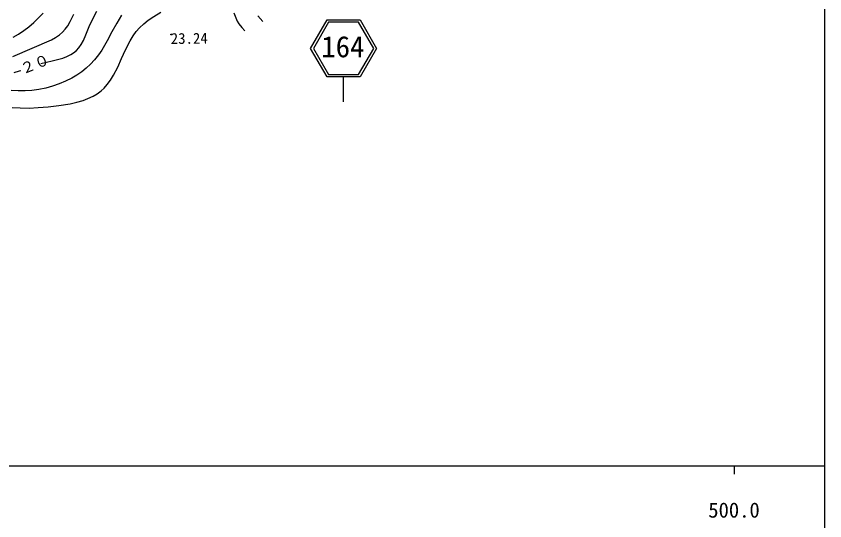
# Model space of a CAD drawing. Units: millimetres, scale not verified. Extents: x 40000 to 680000, y 20000 to 380000.
# Drawn here: x 481053 to 579000, y 198357 to 259458 of the extents above; entities that cross this region are included whole.
import ezdxf
from ezdxf.enums import TextEntityAlignment as Align

# ---------------------------------------------------------------- set-up
doc = ezdxf.new("R2010")
doc.units = ezdxf.units.MM
doc.header["$LTSCALE"] = 1000
for name, color, linetype, lineweight in [('M-BGD', 7, 'Continuous', 25), ('M-STR-STRC', 7, 'Continuous', 25), ('M-TTL-BAND', 7, 'Continuous', 25)]:
    doc.layers.add(name, color=color, linetype=linetype, lineweight=lineweight)
doc.styles.add('ＭＳ ゴシック', font='')
doc.styles.get('ＭＳ ゴシック').set_extended_font_data('MS Gothic')

msp = doc.modelspace()

# ---------------------------------------------------------------- linework, layer by layer
at = {"layer": 'M-BGD'}
for p, q in [((483770, 259243), (484303, 259836)), ((487595, 258799), (488017, 259701)), ((490387, 259238), (490824, 260046)), ((493798, 259563), (493231, 258614)), ((497708, 259425), (498578, 259946)), ((507400, 259859), (507802, 258866)), ((482578, 258163), (483195, 258685)), ((483195, 258685), (483770, 259243)), ((487299, 258296), (487595, 258799)), ((489904, 258208), (490387, 259238)), ((493231, 258614), (492657, 257546)), ((496504, 258531), (497047, 258968)), ((497047, 258968), (497708, 259425)), ((507802, 258866), (508014, 258536)), ((510912, 258809), (510317, 259511)), ((481326, 257293), (482000, 257737)), ((482000, 257737), (482578, 258163)), ((486669, 257531), (486993, 257877)), ((486993, 257877), (487299, 258296)), ((489484, 257184), (489904, 258208)), ((495220, 257072), (495607, 257608)), ((495607, 257608), (496001, 258054)), ((496001, 258054), (496504, 258531)), ((508014, 258536), (508390, 258068)), ((508390, 258068), (508756, 257666)), ((480678, 256926), (481326, 257293)), ((485319, 256583), (485833, 256883)), ((485833, 256883), (486309, 257219)), ((486309, 257219), (486669, 257531)), ((489191, 256531), (489484, 257184)), ((492657, 257546), (492086, 256478)), ((494850, 256467), (495220, 257072)), ((480667, 254591), (485319, 256583)), ((488635, 255617), (488907, 256011)), ((488907, 256011), (489191, 256531)), ((492086, 256478), (491426, 255357)), ((494288, 255368), (494850, 256467)), ((487178, 254561), (487692, 254813)), ((487692, 254813), (488006, 255014)), ((488006, 255014), (488360, 255309)), ((488360, 255309), (488635, 255617)), ((491033, 254784), (490547, 254172)), ((491426, 255357), (491033, 254784)), ((493816, 254329), (494288, 255368)), ((484051, 253725), (485414, 254038)), ((485414, 254038), (486715, 254388)), ((486715, 254388), (487178, 254561)), ((490547, 254172), (490070, 253652)), ((493347, 253298), (493816, 254329)), ((480801, 252625), (481467, 252843)), ((481467, 252843), (481629, 252901)), ((488993, 252724), (488401, 252317)), ((489550, 253170), (488993, 252724)), ((490070, 253652), (489550, 253170)), ((492842, 252311), (493347, 253298)), ((487777, 251947), (487032, 251572)), ((488401, 252317), (487777, 251947)), ((492087, 251179), (492484, 251724)), ((492484, 251724), (492842, 252311)), ((484638, 250755), (483806, 250587)), ((485456, 250975), (484638, 250755)), ((486256, 251248), (485456, 250975)), ((487032, 251572), (486256, 251248)), ((491332, 250408), (491708, 250753)), ((491708, 250753), (492087, 251179)), ((481287, 250407), (480459, 250456)), ((482125, 250412), (481287, 250407)), ((482966, 250473), (482125, 250412)), ((483806, 250587), (482966, 250473)), ((489747, 249478), (490372, 249772)), ((490372, 249772), (490871, 250068)), ((490871, 250068), (491332, 250408)), ((486218, 248640), (487575, 248851)), ((487575, 248851), (488393, 249033)), ((488393, 249033), (489182, 249266)), ((489182, 249266), (489747, 249478)), ((480549, 248402), (481540, 248347)), ((481540, 248347), (482634, 248341)), ((482634, 248341), (483735, 248388)), ((483735, 248388), (484948, 248495)), ((484948, 248495), (486218, 248640))]:
    msp.add_line(p, q, dxfattribs=at)
for radius in [50, 30, 10]:
    msp.add_circle((499838, 257239), radius, dxfattribs=at)
at = {"layer": 'M-STR-STRC'}
for p, q in [((516703, 255564), (518703, 259028)), ((518876, 258728), (517049, 255564)), ((518703, 259028), (522703, 259028)), ((522530, 258728), (518876, 258728)), ((524356, 255564), (522530, 258728)), ((522703, 259028), (524703, 255564)), ((518703, 252100), (516703, 255564)), ((517049, 255564), (518876, 252400)), ((522530, 252400), (524356, 255564)), ((524703, 255564), (522703, 252100)), ((522703, 252100), (518703, 252100)), ((518876, 252400), (522530, 252400)), ((520703, 249100), (520703, 252100))]:
    msp.add_line(p, q, dxfattribs=at)
at = {"layer": 'M-TTL-BAND'}
for p, q in [((579000, 20000), (579000, 370000)), ((40000, 205000), (579000, 205000)), ((568000, 205000), (568000, 204000))]:
    msp.add_line(p, q, dxfattribs=at)

# ---------------------------------------------------------------- texts
at = {"layer": 'M-BGD', "style": 'ＭＳ ゴシック'}
for s, rotation, p in [('23.24', 0.4, (499781, 255699)), ('２０', 21.4, (482016, 252019))]:
    msp.add_text(s, height=1320, rotation=rotation, dxfattribs=at).set_placement(p, align=Align.BOTTOM_LEFT)
at = {"layer": 'M-STR-STRC', "style": 'ＭＳ ゴシック'}
msp.add_text('164', height=2566, dxfattribs=at).set_placement((518005, 253712), align=Align.BOTTOM_LEFT)
at = {"layer": 'M-TTL-BAND', "style": 'ＭＳ ゴシック'}
msp.add_text('500.0', height=1833, dxfattribs=at).set_placement((568000, 198195), align=Align.BOTTOM_CENTER)
msp.add_text('500.0', height=1833, dxfattribs=at).set_placement((568000, 198195), align=Align.BOTTOM_CENTER)

doc.saveas('drawing.dxf')
